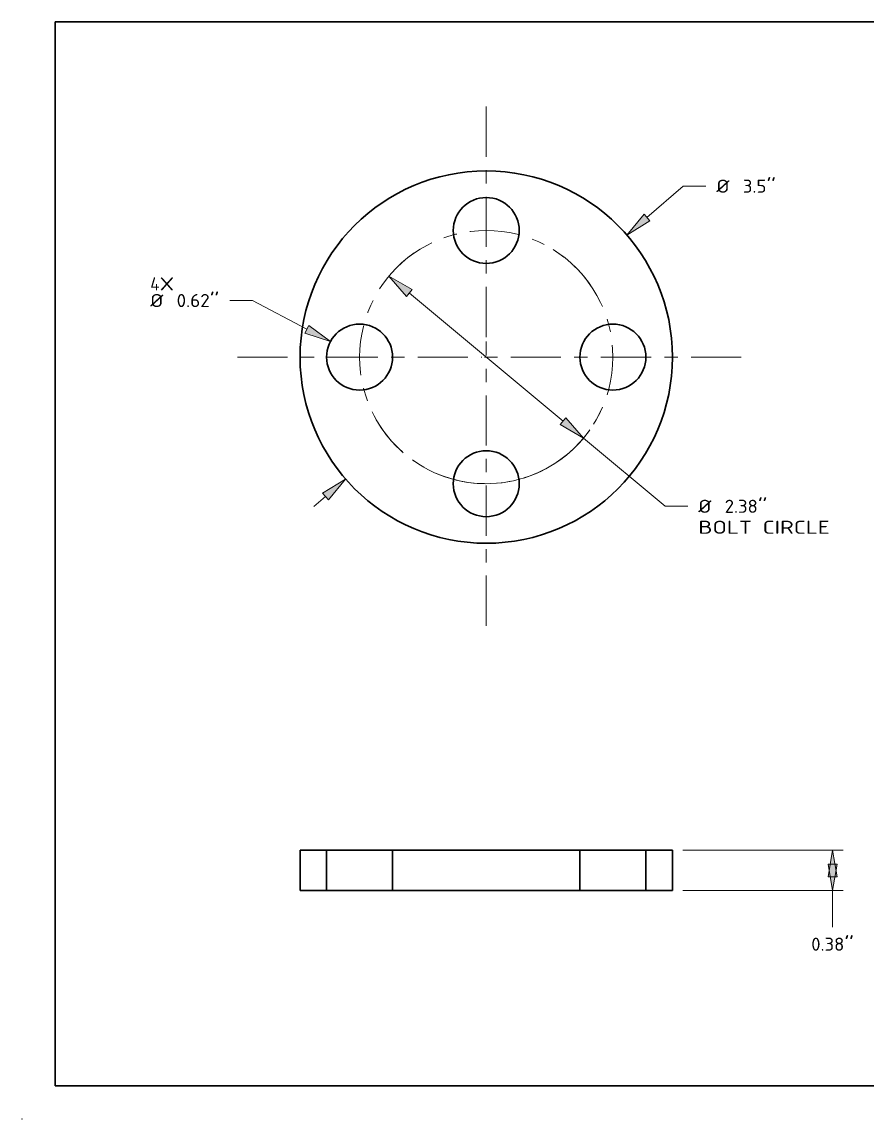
# Model space of a CAD drawing. Extents: x 0 to 10.8, y 0 to 8.3.
# Drawn here: x 0 to 6.35, y 0 to 8.25 of the extents above; entities that cross this region are included whole.
import ezdxf
from ezdxf.enums import TextEntityAlignment as Align

# ---------------------------------------------------------------- set-up
doc = ezdxf.new("R2010")
doc.units = 0
doc.header["$MEASUREMENT"] = 0
doc.linetypes.add('DASHDOT', pattern=[18.5, 12, -3, 0.5, -3])
doc.layers.get('0').update_dxf_attribs({"lineweight": 13})
doc.layers.add('1', color=7, linetype='Continuous', lineweight=13)
doc.styles.get("Standard").update_dxf_attribs({"font": 'isocp.shx'})

# ---------------------------------------------------------------- blocks, each defined once
blk = doc.blocks.new('BLOCK7')
at = {"color": 7, "lineweight": 13, "ltscale": 0.03937}
for s, p, p2 in [('4', (-3.158, 0.626), (-3.07, 0.626)), ('X', (-3.07, 0.626), (-2.933, 0.626))]:
    blk.add_text(s, height=0.123, dxfattribs=at).set_placement(p, p2, align=Align.FIT)
blk = doc.blocks.new('BLOCK8')
at = {"color": 7, "lineweight": 13, "ltscale": 0.011251}
blk.add_line((1.51, 1.311), (1.85, 1.606), dxfattribs=at)
at = {"color": 7, "lineweight": 13, "ltscale": 0.005312}
blk.add_line((1.85, 1.606), (2.063, 1.606), dxfattribs=at)
at = {"color": 7, "lineweight": 13, "ltscale": 0.003593}
blk.add_line((-1.619, -1.405), (-1.51, -1.311), dxfattribs=at)
at = {"color": 7, "lineweight": 13, "ltscale": 0.03937}
for points in [[(1.483, 1.343), (1.322, 1.147), (1.538, 1.28)], [(-1.483, -1.343), (-1.322, -1.147), (-1.538, -1.28)]]:
    blk.add_lwpolyline(points, close=True, dxfattribs=at)
for points in [[(1.483, 1.343), (1.322, 1.147), (1.483, 1.343), (1.538, 1.28)], [(-1.483, -1.343), (-1.322, -1.147), (-1.483, -1.343), (-1.538, -1.28)]]:
    blk.add_solid(points, dxfattribs=at)
for s, p, p2 in [('%%c', (2.163, 1.545), (2.286, 1.545)), ('3.5', (2.411, 1.545), (2.633, 1.545)), ('"', (2.633, 1.545), (2.723, 1.545))]:
    blk.add_text(s, height=0.123, dxfattribs=at).set_placement(p, p2, align=Align.FIT)
blk = doc.blocks.new('BLOCK9')
at = {"color": 7, "lineweight": 13, "ltscale": 0.005312}
blk.add_line((-2.197, 0.532), (-2.409, 0.532), dxfattribs=at)
at = {"color": 7, "lineweight": 13, "ltscale": 0.014461}
blk.add_line((-1.685, 0.262), (-2.197, 0.532), dxfattribs=at)
at = {"color": 7, "lineweight": 13, "ltscale": 0.03937}
blk.add_lwpolyline([(-1.705, 0.225), (-1.464, 0.145), (-1.666, 0.298)], close=True, dxfattribs=at)
blk.add_solid([(-1.705, 0.225), (-1.464, 0.145), (-1.705, 0.225), (-1.666, 0.298)], dxfattribs=at)
for s, p, p2 in [('%%c', (-3.158, 0.47), (-3.035, 0.47)), ('0.62', (-2.91, 0.47), (-2.599, 0.47)), ('"', (-2.599, 0.47), (-2.509, 0.47))]:
    blk.add_text(s, height=0.123, dxfattribs=at).set_placement(p, p2, align=Align.FIT)
blk = doc.blocks.new('BLOCK10')
at = {"color": 7, "lineweight": 13, "ltscale": 0.03937}
for p, q in [((-0.722, 0.602), (0.722, -0.602)), ((0.914, -0.762), (1.68, -1.402))]:
    blk.add_line(p, q, dxfattribs=at)
at = {"color": 7, "lineweight": 13, "ltscale": 0.005312}
blk.add_line((1.68, -1.402), (1.893, -1.402), dxfattribs=at)
at = {"color": 7, "lineweight": 13, "ltscale": 0.03937}
for points in [[(-0.695, 0.634), (-0.914, 0.762), (-0.748, 0.57)], [(0.695, -0.634), (0.914, -0.762), (0.748, -0.57)]]:
    blk.add_lwpolyline(points, close=True, dxfattribs=at)
blk.add_arc((0, 0), 1.19, 240.0599, 324.8933, dxfattribs=at)
for points in [[(-0.695, 0.634), (-0.914, 0.762), (-0.695, 0.634), (-0.748, 0.57)], [(0.695, -0.634), (0.914, -0.762), (0.695, -0.634), (0.748, -0.57)]]:
    blk.add_solid(points, dxfattribs=at)
for s, height, p, p2 in [('%%c', 0.123, (1.993, -1.464), (2.116, -1.464)), ('2.38', 0.123, (2.241, -1.464), (2.552, -1.464)), ('"', 0.123, (2.552, -1.464), (2.642, -1.464)), ('BOLT CIRCLE', 0.12303, (1.993, -1.661), (3.228, -1.661))]:
    blk.add_text(s, height=height, dxfattribs=at).set_placement(p, p2, align=Align.FIT)
blk = doc.blocks.new('BLOCK11')
at = {"color": 7, "linetype": 'DASHDOT', "lineweight": 13, "ltscale": 0.03937}
blk.add_line((-2.339, 0), (-0.041, 0), dxfattribs=at)
blk.add_arc((0, 0), 1.19, 124.679, 235.321, dxfattribs=at)
blk = doc.blocks.new('BLOCK12')
at = {"color": 7, "linetype": 'DASHDOT', "lineweight": 13, "ltscale": 0.03937}
blk.add_line((0, 2.355), (0, 0.025), dxfattribs=at)
blk.add_arc((0, 0), 1.19, 33.9308, 146.0692, dxfattribs=at)
blk = doc.blocks.new('BLOCK13')
at = {"color": 7, "linetype": 'DASHDOT', "lineweight": 13, "ltscale": 0.03937}
blk.add_line((2.397, 0), (-0.017, 0), dxfattribs=at)
blk.add_arc((0, 0), 1.19, 301.8674, 58.1326, dxfattribs=at)
blk = doc.blocks.new('BLOCK14')
at = {"color": 7, "linetype": 'DASHDOT', "lineweight": 13, "ltscale": 0.03937}
blk.add_line((0, -2.527), (0, 0.147), dxfattribs=at)
blk.add_arc((0, 0), 1.19, 205.626, 334.374, dxfattribs=at)
blk = doc.blocks.new('BLOCK15')
at = {"color": 7, "lineweight": 13, "ltscale": 0.03937}
for p, q in [((1.848, 0.38), (3.353, 0.38)), ((1.848, 0), (3.353, 0))]:
    blk.add_line(p, q, dxfattribs=at)
at = {"color": 7, "lineweight": 13, "ltscale": 0.008558}
blk.add_line((3.255, -0.342), (3.255, 0), dxfattribs=at)
at = {"color": 7, "lineweight": 13, "ltscale": 0.03937}
for points in [[(3.297, 0.13), (3.255, 0.38), (3.213, 0.13)], [(3.213, 0.25), (3.255, 0), (3.297, 0.25)]]:
    blk.add_lwpolyline(points, close=True, dxfattribs=at)
for points in [[(3.297, 0.13), (3.255, 0.38), (3.297, 0.13), (3.213, 0.13)], [(3.213, 0.25), (3.255, 0), (3.213, 0.25), (3.297, 0.25)]]:
    blk.add_solid(points, dxfattribs=at)
for s, p, p2 in [('0.38', (3.054, -0.565), (3.365, -0.565)), ('"', (3.365, -0.565), (3.456, -0.565))]:
    blk.add_text(s, height=0.123, dxfattribs=at).set_placement(p, p2, align=Align.FIT)
blk = doc.blocks.new('BLOCK16')
at = {"color": 7, "lineweight": 5, "ltscale": 0.0095}
for p, q in [((-1.75, 0), (-1.75, 0.38)), ((-1.5, 0.38), (-1.5, 0))]:
    blk.add_line(p, q, dxfattribs=at)
at = {"color": 7, "lineweight": 5, "ltscale": 0.00625}
for p, q in [((-1.75, 0.38), (-1.5, 0.38)), ((-1.5, 0), (-1.75, 0))]:
    blk.add_line(p, q, dxfattribs=at)
blk = doc.blocks.new('BLOCK17')
at = {"color": 7, "lineweight": 5, "ltscale": 0.0095}
for p, q in [((-0.88, 0), (-0.88, 0.38)), ((0.88, 0.38), (0.88, 0))]:
    blk.add_line(p, q, dxfattribs=at)
at = {"color": 7, "lineweight": 5, "ltscale": 0.03937}
for p, q in [((-0.88, 0.38), (0.88, 0.38)), ((0.88, 0), (-0.88, 0))]:
    blk.add_line(p, q, dxfattribs=at)
blk = doc.blocks.new('BLOCK18')
at = {"color": 7, "lineweight": 5, "ltscale": 0.0095}
for p, q in [((1.5, 0), (1.5, 0.38)), ((1.75, 0.38), (1.75, 0))]:
    blk.add_line(p, q, dxfattribs=at)
at = {"color": 7, "lineweight": 5, "ltscale": 0.00625}
for p, q in [((1.5, 0.38), (1.75, 0.38)), ((1.75, 0), (1.5, 0))]:
    blk.add_line(p, q, dxfattribs=at)

msp = doc.modelspace()

# ---------------------------------------------------------------- linework, layer by layer
at = {"color": 7, "lineweight": 35, "ltscale": 0.0076}
for p, q in [((2.0908, 2.0217), (2.0908, 1.7177)), ((2.2908, 2.0217), (2.2908, 1.7177)), ((2.7868, 2.0217), (2.7868, 1.7177)), ((4.1948, 2.0217), (4.1948, 1.7177)), ((4.6908, 2.0217), (4.6908, 1.7177)), ((4.8908, 2.0217), (4.8908, 1.7177))]:
    msp.add_line(p, q, dxfattribs=at)
at = {"color": 7, "lineweight": 35, "ltscale": 0.005}
for p, q in [((2.2908, 2.0217), (2.0908, 2.0217)), ((4.8908, 2.0217), (4.6908, 2.0217)), ((2.2908, 1.7177), (2.0908, 1.7177)), ((4.8908, 1.7177), (4.6908, 1.7177))]:
    msp.add_line(p, q, dxfattribs=at)
at = {"color": 7, "lineweight": 35, "ltscale": 0.000758988}
for p, q in [((2.2908, 2.0217), (2.3212, 2.0217)), ((4.1948, 2.0217), (4.2252, 2.0217)), ((2.2908, 1.7177), (2.3212, 1.7177)), ((4.1948, 1.7177), (4.2252, 1.7177))]:
    msp.add_line(p, q, dxfattribs=at)
at = {"color": 7, "lineweight": 35, "ltscale": 0.011641}
for p, q in [((2.3212, 2.0217), (2.7868, 2.0217)), ((4.2252, 2.0217), (4.6908, 2.0217)), ((2.3212, 1.7177), (2.7868, 1.7177)), ((4.2252, 1.7177), (4.6908, 1.7177))]:
    msp.add_line(p, q, dxfattribs=at)
at = {"color": 7, "lineweight": 35, "ltscale": 0.03937}
for p, q in [((4.1948, 2.0217), (2.7868, 2.0217)), ((4.1948, 1.7177), (2.7868, 1.7177))]:
    msp.add_line(p, q, dxfattribs=at)
for centre, radius in [((3.4908, 5.7298), 1.4), ((3.4908, 6.6818), 0.248), ((2.5388, 5.7298), 0.248), ((4.4428, 5.7298), 0.248), ((3.4908, 4.7778), 0.248)]:
    msp.add_circle(centre, radius, dxfattribs=at)
at = {"color": 7, "lineweight": 5, "ltscale": 0.03937}
msp.add_point((0, 0), dxfattribs=at)
at = {"layer": '1', "color": 7, "lineweight": 35, "ltscale": 0.03937}
for p, q in [((0.25, 0.25), (0.25, 8.25)), ((0.25, 8.25), (10.75, 8.25)), ((0.25, 0.25), (10.75, 0.25))]:
    msp.add_line(p, q, dxfattribs=at)

# ---------------------------------------------------------------- block references
at = {"lineweight": 0, "xscale": 0.8, "yscale": 0.8, "zscale": 0.8}
for name, p in [('BLOCK12', (3.4908, 5.7298)), ('BLOCK8', (3.4908, 5.7298)), ('BLOCK13', (3.4908, 5.7298)), ('BLOCK11', (3.4908, 5.7298)), ('BLOCK7', (3.4908, 5.7298)), ('BLOCK10', (3.4908, 5.7298)), ('BLOCK9', (3.4908, 5.7298)), ('BLOCK14', (3.4908, 5.7298)), ('BLOCK16', (3.4908, 1.7177)), ('BLOCK17', (3.4908, 1.7177)), ('BLOCK18', (3.4908, 1.7177)), ('BLOCK15', (3.4908, 1.7177))]:
    msp.add_blockref(name, p, dxfattribs=at)

doc.saveas('drawing.dxf')
